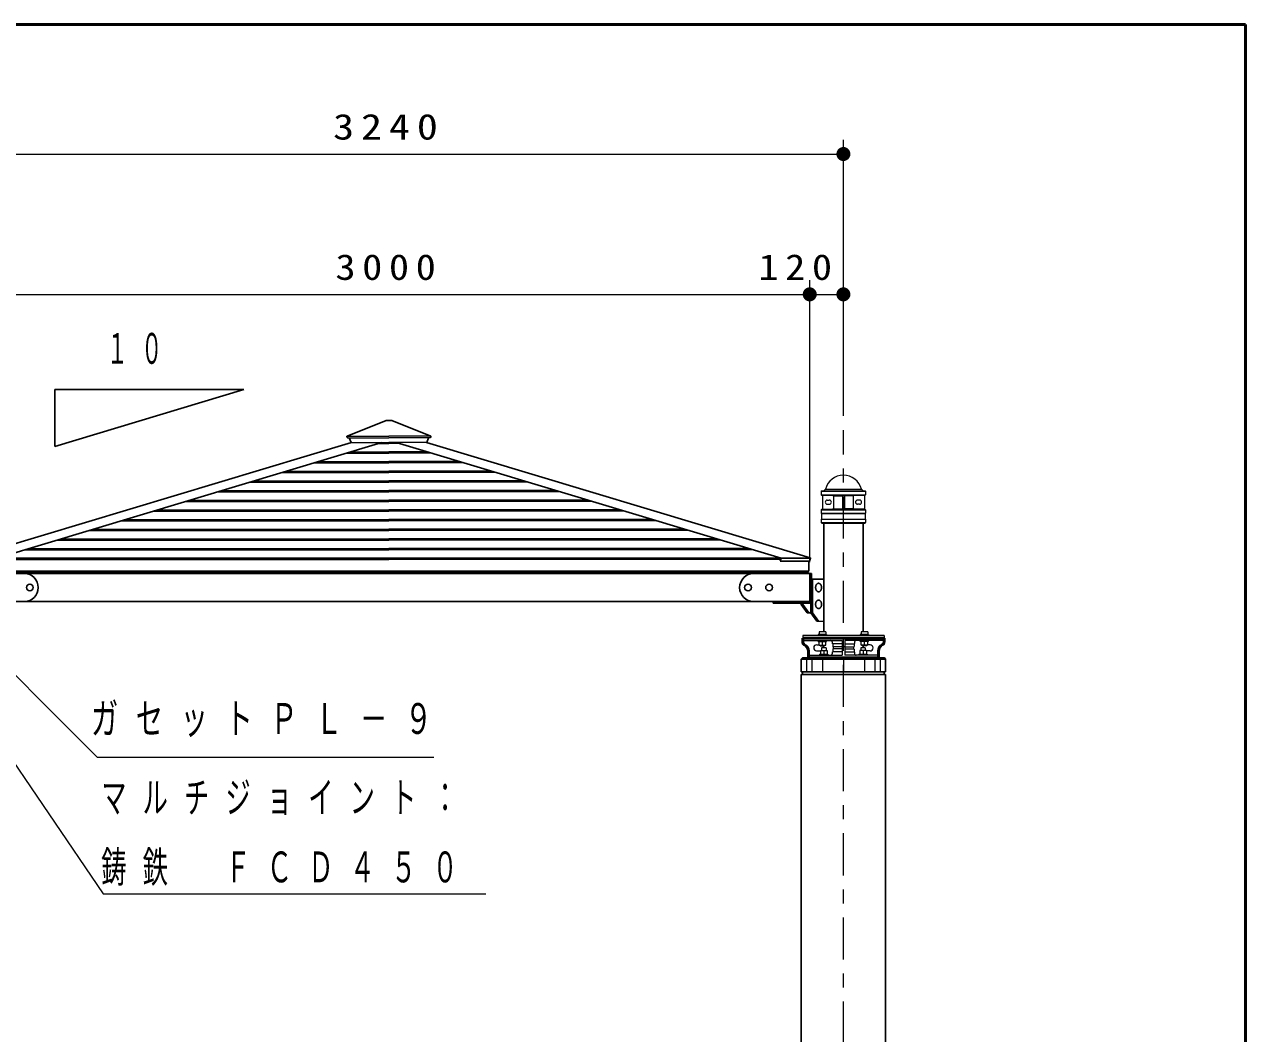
# Model space of a CAD drawing. Units: millimetres on the paper, scale 1:50. Extents: x -365 to 10, y -38 to 257.
# Drawn here: x -87.1 to 0, y 185.1 to 257 of the extents above; entities that cross this region are included whole.
import ezdxf

# ---------------------------------------------------------------- set-up
doc = ezdxf.new("R2010")
doc.units = ezdxf.units.MM
doc.linetypes.add('USER2', pattern=[6, 3, -1, 1, -1])
doc.layers.add('LY_1', color=7, linetype='Continuous', lineweight=13)
doc.layers.add('LY_2', color=7, linetype='Continuous', lineweight=13)
doc.styles.add('ＭＳ ゴシック', font='')
doc.styles.get('ＭＳ ゴシック').set_extended_font_data('MS Gothic')

# ---------------------------------------------------------------- blocks, each defined once
blk = doc.blocks.new('filled_dot')
at = {"color": 0, "linetype": 'Continuous', "lineweight": -2, "const_width": 1.25}
blk.add_lwpolyline([(-0.625, 0, 1), (0.625, 0, 1)], format="xyb", close=True, dxfattribs=at)

msp = doc.modelspace()

# ---------------------------------------------------------------- linework, layer by layer
at = {"layer": 'LY_1'}
for p, q in [((-28.672, 229.095), (-28.672, 248.764)), ((-93.472, 247.764), (-28.672, 247.764)), ((-31.072, 218.673), (-31.072, 238.764)), ((-91.072, 237.764), (-31.072, 237.764)), ((-34.837, 237.764), (-28.672, 237.764)), ((-30.252, 223.733), (-30.232, 223.753)), ((-30.232, 223.753), (-27.112, 223.753)), ((-30.07, 223.753), (-29.952, 223.871)), ((-29.952, 223.871), (-27.392, 223.871)), ((-27.274, 223.753), (-27.392, 223.871)), ((-27.112, 223.753), (-27.092, 223.733)), ((-30.252, 223.733), (-27.092, 223.733)), ((-30.252, 223.733), (-30.252, 223.473)), ((-30.252, 223.473), (-30.232, 223.453)), ((-30.252, 223.473), (-27.092, 223.473)), ((-30.232, 223.453), (-27.112, 223.453)), ((-30.232, 223.453), (-29.41, 223.417)), ((-30.172, 223.449), (-30.172, 222.457)), ((-29.822, 223.103), (-29.682, 223.103)), ((-29.372, 223.415), (-28.742, 223.415)), ((-29.372, 223.377), (-29.372, 222.528)), ((-28.742, 223.413), (-28.742, 222.493)), ((-27.972, 223.415), (-28.602, 223.415)), ((-28.602, 223.413), (-28.602, 222.493)), ((-27.972, 223.377), (-27.972, 222.528)), ((-27.112, 223.453), (-27.934, 223.417)), ((-27.522, 223.103), (-27.662, 223.103)), ((-27.172, 223.449), (-27.172, 222.457)), ((-27.112, 223.453), (-27.092, 223.473)), ((-27.092, 223.733), (-27.092, 223.473)), ((-30.212, 222.453), (-30.252, 222.413)), ((-30.252, 222.413), (-30.252, 222.173)), ((-30.252, 222.413), (-27.092, 222.413)), ((-30.252, 222.173), (-30.232, 222.153)), ((-30.252, 222.173), (-27.092, 222.173)), ((-30.232, 222.153), (-30.232, 221.753)), ((-30.232, 222.153), (-27.112, 222.153)), ((-30.212, 222.453), (-29.41, 222.488)), ((-30.212, 222.453), (-27.132, 222.453)), ((-29.822, 222.803), (-29.682, 222.803)), ((-29.372, 222.489), (-28.742, 222.489)), ((-27.972, 222.489), (-28.602, 222.489)), ((-27.132, 222.453), (-27.934, 222.488)), ((-27.522, 222.803), (-27.662, 222.803)), ((-27.132, 222.453), (-27.092, 222.413)), ((-27.092, 222.173), (-27.112, 222.153)), ((-27.112, 222.153), (-27.112, 221.753)), ((-27.092, 222.413), (-27.092, 222.173)), ((-30.232, 221.753), (-30.252, 221.733)), ((-30.252, 221.733), (-30.252, 221.493)), ((-30.252, 221.733), (-27.092, 221.733)), ((-30.252, 221.493), (-30.212, 221.453)), ((-30.252, 221.493), (-27.092, 221.493)), ((-30.232, 221.753), (-27.112, 221.753)), ((-30.212, 221.453), (-27.132, 221.453)), ((-27.092, 221.493), (-27.132, 221.453)), ((-27.112, 221.753), (-27.092, 221.733)), ((-27.092, 221.733), (-27.092, 221.493)), ((-30.569, 214.471), (-30.07, 214.471)), ((-25.772, 213.451), (-31.572, 213.451)), ((-31.572, 213.451), (-31.572, 213.271)), ((-30.472, 213.515), (-30.472, 213.451)), ((-29.872, 213.515), (-30.472, 213.515)), ((-29.932, 213.715), (-30.412, 213.715)), ((-30.412, 213.715), (-30.412, 213.515)), ((-29.932, 213.715), (-29.932, 213.515)), ((-29.872, 213.515), (-29.872, 213.451)), ((-27.472, 213.515), (-27.472, 213.451)), ((-26.872, 213.515), (-27.472, 213.515)), ((-27.412, 213.715), (-27.412, 213.515)), ((-26.932, 213.715), (-27.412, 213.715)), ((-26.932, 213.715), (-26.932, 213.515)), ((-26.872, 213.515), (-26.872, 213.451)), ((-25.772, 213.451), (-25.772, 213.271)), ((-31.572, 213.091), (-28.762, 213.091)), ((-30.572, 212.791), (-30.412, 212.791)), ((-30.472, 213.027), (-30.472, 213.091)), ((-30.472, 213.027), (-29.872, 213.027)), ((-30.412, 212.767), (-30.412, 213.027)), ((-30.412, 212.767), (-29.932, 212.767)), ((-30.332, 212.715), (-30.332, 212.767)), ((-30.332, 212.715), (-30.012, 212.715)), ((-29.912, 212.571), (-30.232, 212.571)), ((-30.232, 212.571), (-30.232, 212.375)), ((-30.172, 212.767), (-30.172, 213.027)), ((-30.012, 212.715), (-30.012, 212.767)), ((-29.932, 212.767), (-29.932, 213.027)), ((-29.912, 212.571), (-29.912, 212.375)), ((-29.872, 213.027), (-29.872, 213.091)), ((-29.472, 212.991), (-29.472, 212.871)), ((-29.432, 212.851), (-29.472, 212.871)), ((-28.762, 212.851), (-29.432, 212.851)), ((-29.432, 212.851), (-29.432, 212.671)), ((-29.392, 212.651), (-29.432, 212.671)), ((-29.432, 212.471), (-29.392, 212.491)), ((-29.432, 212.471), (-29.432, 212.291)), ((-28.762, 212.651), (-29.392, 212.651)), ((-29.392, 212.651), (-29.392, 212.491)), ((-28.762, 212.491), (-29.392, 212.491)), ((-28.762, 213.091), (-28.762, 212.051)), ((-28.622, 212.651), (-28.722, 212.651)), ((-28.582, 213.091), (-28.582, 212.051)), ((-25.772, 213.091), (-28.582, 213.091)), ((-28.582, 212.851), (-27.912, 212.851)), ((-28.582, 212.651), (-27.952, 212.651)), ((-28.582, 212.491), (-27.952, 212.491)), ((-27.952, 212.651), (-27.912, 212.671)), ((-27.952, 212.651), (-27.952, 212.491)), ((-27.912, 212.471), (-27.952, 212.491)), ((-27.912, 212.851), (-27.872, 212.871)), ((-27.912, 212.851), (-27.912, 212.671)), ((-27.912, 212.471), (-27.912, 212.291)), ((-27.872, 212.991), (-27.872, 212.871)), ((-27.472, 213.027), (-27.472, 213.091)), ((-26.872, 213.027), (-27.472, 213.027)), ((-27.432, 212.571), (-27.432, 212.375)), ((-27.112, 212.571), (-27.432, 212.571)), ((-27.412, 212.767), (-27.412, 213.027)), ((-26.932, 212.767), (-27.412, 212.767)), ((-27.332, 212.715), (-27.332, 212.767)), ((-27.012, 212.715), (-27.332, 212.715)), ((-27.172, 212.767), (-27.172, 213.027)), ((-27.112, 212.571), (-27.112, 212.375)), ((-27.012, 212.715), (-27.012, 212.767)), ((-26.932, 212.767), (-26.932, 213.027)), ((-26.772, 212.791), (-26.932, 212.791)), ((-26.872, 213.027), (-26.872, 213.091)), ((-31.297, 211.772), (-31.297, 210.871)), ((-31.172, 212.051), (-28.762, 212.051)), ((-30.922, 211.772), (-30.922, 210.871)), ((-30.572, 212.351), (-30.312, 212.351)), ((-30.372, 212.115), (-29.772, 212.115)), ((-30.372, 212.115), (-30.372, 212.051)), ((-30.312, 212.375), (-29.832, 212.375)), ((-30.312, 212.375), (-30.312, 212.115)), ((-30.172, 211.772), (-30.172, 210.871)), ((-30.072, 212.375), (-30.072, 212.115)), ((-29.832, 212.375), (-29.832, 212.115)), ((-29.772, 212.115), (-29.772, 212.051)), ((-29.472, 212.271), (-29.432, 212.291)), ((-29.472, 212.271), (-29.472, 212.151)), ((-28.762, 212.291), (-29.432, 212.291)), ((-28.672, 211.772), (-28.672, 210.871)), ((-28.582, 212.291), (-27.912, 212.291)), ((-26.172, 212.051), (-28.582, 212.051)), ((-27.872, 212.271), (-27.912, 212.291)), ((-27.872, 212.271), (-27.872, 212.151)), ((-27.572, 212.115), (-27.572, 212.051)), ((-27.572, 212.115), (-26.972, 212.115)), ((-27.032, 212.375), (-27.512, 212.375)), ((-27.512, 212.375), (-27.512, 212.115)), ((-27.272, 212.375), (-27.272, 212.115)), ((-27.172, 211.772), (-27.172, 210.871)), ((-27.032, 212.375), (-27.032, 212.115)), ((-26.772, 212.351), (-27.032, 212.351)), ((-26.972, 212.115), (-26.972, 212.051)), ((-26.422, 211.772), (-26.422, 210.871)), ((-26.047, 211.772), (-26.047, 210.871))]:
    msp.add_line(p, q, dxfattribs=at)
at = {"layer": 'LY_1', "lineweight": 25}
for p, q in [((-84.899, 230.976), (-84.899, 226.932)), ((-84.899, 230.976), (-71.419, 230.976)), ((-84.899, 226.932), (-71.419, 230.976)), ((-30.07, 221.453), (-30.07, 213.715)), ((-27.274, 213.715), (-27.274, 221.453)), ((-31.132, 218.041), (-31.132, 218.752)), ((-61.072, 218.041), (-91.012, 218.041)), ((-61.072, 218.041), (-31.132, 218.041)), ((-30.994, 215.071), (-30.994, 217.471)), ((-30.867, 215.071), (-30.867, 217.471)), ((-31.687, 215.671), (-31.687, 215.871)), ((-31.687, 215.671), (-31.56, 215.671)), ((-31.262, 215.071), (-31.687, 215.671)), ((-31.56, 215.671), (-31.56, 215.871)), ((-31.135, 215.071), (-31.56, 215.671)), ((-31.262, 215.071), (-30.867, 215.071)), ((-30.569, 214.471), (-30.994, 215.071)), ((-30.442, 214.471), (-30.867, 215.071))]:
    msp.add_line(p, q, dxfattribs=at)
at = {"layer": 'LY_1', "color": 2, "lineweight": 25}
for p, q in [((-64.053, 227.663), (-61.271, 228.771)), ((-61.271, 228.771), (-61.072, 228.771)), ((-60.873, 228.771), (-61.072, 228.771)), ((-58.09, 227.663), (-60.873, 228.771)), ((-64.064, 227.637), (-64.035, 227.563)), ((-63.901, 227.55), (-63.765, 227.21)), ((-58.243, 227.55), (-58.379, 227.21)), ((-58.079, 227.637), (-58.109, 227.563)), ((-31.072, 217.471), (-30.07, 217.471))]:
    msp.add_line(p, q, dxfattribs=at)
at = {"layer": 'LY_1', "color": 2}
for p, q in [((-64.062, 227.656), (-61.072, 227.656)), ((-64.016, 227.55), (-61.072, 227.55)), ((-58.081, 227.656), (-61.072, 227.656)), ((-58.127, 227.55), (-61.072, 227.55)), ((-63.747, 227.197), (-61.072, 227.197)), ((-58.397, 227.197), (-61.072, 227.197))]:
    msp.add_line(p, q, dxfattribs=at)
at = {"layer": 'LY_1', "linetype": 'USER2'}
msp.add_line((-28.672, 160.357), (-28.672, 228.095), dxfattribs=at)
at = {"layer": 'LY_1', "color": 131, "lineweight": 25}
for p, q in [((-63.743, 227.197), (-91.096, 218.991)), ((-61.577, 227.197), (-89.033, 218.961)), ((-60.566, 227.197), (-33.111, 218.961)), ((-58.401, 227.197), (-31.048, 218.991)), ((-33.173, 218.752), (-33.111, 218.961)), ((-31.086, 218.752), (-33.173, 218.752)), ((-31.086, 218.752), (-31.026, 218.951)), ((-90.992, 217.871), (-61.072, 217.871)), ((-61.072, 217.935), (-90.972, 217.935)), ((-61.072, 217.935), (-31.172, 217.935)), ((-31.152, 217.871), (-61.072, 217.871)), ((-32.108, 218.041), (-32.108, 217.991)), ((-31.252, 217.871), (-32.092, 217.871)), ((-32.052, 217.871), (-31.172, 217.871)), ((-31.172, 217.871), (-31.172, 217.935)), ((-31.072, 215.951), (-31.072, 217.791)), ((-31.072, 215.871), (-31.072, 217.471)), ((-90.992, 215.871), (-61.072, 215.871)), ((-31.152, 215.871), (-61.072, 215.871)), ((-31.687, 215.871), (-31.072, 215.871))]:
    msp.add_line(p, q, dxfattribs=at)
at = {"layer": 'LY_1', "color": 12}
for p, q in [((-64.061, 226.452), (-61.072, 226.452)), ((-63.746, 226.547), (-61.072, 226.547)), ((-61.762, 227.142), (-61.072, 227.142)), ((-60.382, 227.142), (-61.072, 227.142)), ((-58.398, 226.547), (-61.072, 226.547)), ((-58.083, 226.452), (-61.072, 226.452)), ((-66.359, 225.763), (-61.072, 225.763)), ((-66.045, 225.857), (-61.072, 225.857)), ((-56.099, 225.857), (-61.072, 225.857)), ((-55.784, 225.763), (-61.072, 225.763)), ((-68.658, 225.073), (-61.072, 225.073)), ((-68.344, 225.167), (-61.072, 225.167)), ((-53.8, 225.167), (-61.072, 225.167)), ((-53.486, 225.073), (-61.072, 225.073)), ((-72.941, 223.788), (-61.072, 223.788)), ((-70.957, 224.383), (-61.072, 224.383)), ((-70.642, 224.478), (-61.072, 224.478)), ((-51.501, 224.478), (-61.072, 224.478)), ((-51.187, 224.383), (-61.072, 224.383)), ((-49.202, 223.788), (-61.072, 223.788)), ((-75.554, 223.004), (-61.072, 223.004)), ((-75.24, 223.098), (-61.072, 223.098)), ((-73.256, 223.694), (-61.072, 223.694)), ((-48.888, 223.694), (-61.072, 223.694)), ((-46.904, 223.098), (-61.072, 223.098)), ((-46.589, 223.004), (-61.072, 223.004)), ((-77.853, 222.314), (-61.072, 222.314)), ((-77.539, 222.409), (-61.072, 222.409)), ((-44.605, 222.409), (-61.072, 222.409)), ((-44.291, 222.314), (-61.072, 222.314)), ((-80.152, 221.625), (-61.072, 221.625)), ((-79.838, 221.719), (-61.072, 221.719)), ((-42.306, 221.719), (-61.072, 221.719)), ((-41.992, 221.625), (-61.072, 221.625)), ((-84.435, 220.34), (-61.072, 220.34)), ((-82.451, 220.935), (-61.072, 220.935)), ((-82.136, 221.029), (-61.072, 221.029)), ((-40.007, 221.029), (-61.072, 221.029)), ((-39.693, 220.935), (-61.072, 220.935)), ((-37.709, 220.34), (-61.072, 220.34)), ((-87.048, 219.556), (-61.072, 219.556)), ((-86.734, 219.65), (-61.072, 219.65)), ((-84.75, 220.246), (-61.072, 220.246)), ((-37.394, 220.246), (-61.072, 220.246)), ((-35.41, 219.65), (-61.072, 219.65)), ((-35.095, 219.556), (-61.072, 219.556))]:
    msp.add_line(p, q, dxfattribs=at)
at = {"layer": 'LY_1', "color": 4, "lineweight": 25}
for p, q in [((-61.072, 218.961), (-91.072, 218.961)), ((-61.072, 218.961), (-31.072, 218.961)), ((-31.587, 211.871), (-31.672, 211.771)), ((-25.672, 211.772), (-31.672, 211.772)), ((-31.672, 211.77), (-31.672, 210.871)), ((-25.758, 211.871), (-31.586, 211.871)), ((-25.757, 211.872), (-25.671, 211.772)), ((-25.672, 211.77), (-25.672, 210.871)), ((-31.672, 210.871), (-25.672, 210.871)), ((-31.586, 210.871), (-31.586, 210.671)), ((-25.758, 210.871), (-25.758, 210.671)), ((-31.672, 210.671), (-31.672, 167.071)), ((-31.672, 210.671), (-25.672, 210.671)), ((-25.672, 210.671), (-25.672, 167.071))]:
    msp.add_line(p, q, dxfattribs=at)
at = {"layer": 'LY_1', "color": 4}
for p in [(-89.004, 218.866), (-33.139, 218.866)]:
    msp.add_line(p, (-61.072, 218.866), dxfattribs=at)
at = {"layer": 'LY_1', "color": 40, "lineweight": 25}
for p, q in [((-35.072, 217.871), (-30.952, 217.871)), ((-30.952, 215.751), (-30.952, 217.871)), ((-35.072, 215.871), (-30.952, 215.871)), ((-33.672, 215.751), (-33.672, 215.871)), ((-30.952, 215.751), (-33.672, 215.751))]:
    msp.add_line(p, q, dxfattribs=at)
at = {"layer": 'LY_1', "color": 140, "lineweight": 50}
for p, q in [((-31.572, 213.271), (-31.572, 212.987)), ((-31.572, 213.271), (-25.772, 213.271)), ((-25.772, 213.271), (-25.772, 212.987)), ((-31.172, 212.331), (-31.172, 211.871)), ((-31.172, 211.871), (-26.172, 211.871)), ((-26.172, 212.331), (-26.172, 211.871))]:
    msp.add_line(p, q, dxfattribs=at)
at = {"layer": 'LY_1', "lineweight": 25}
for points in [[(-30.442, 217.171), (-30.461, 217.17), (-30.479, 217.166), (-30.497, 217.16), (-30.515, 217.153), (-30.532, 217.143), (-30.548, 217.13), (-30.564, 217.116), (-30.579, 217.1), (-30.592, 217.083), (-30.605, 217.064), (-30.616, 217.043), (-30.626, 217.021), (-30.635, 216.997), (-30.642, 216.973), (-30.647, 216.948), (-30.651, 216.923), (-30.654, 216.897), (-30.655, 216.871), (-30.654, 216.845), (-30.651, 216.819), (-30.647, 216.793), (-30.642, 216.768), (-30.635, 216.744), (-30.626, 216.721), (-30.616, 216.699), (-30.605, 216.678), (-30.592, 216.659), (-30.579, 216.641), (-30.564, 216.625), (-30.548, 216.611), (-30.532, 216.599), (-30.515, 216.589), (-30.497, 216.581), (-30.479, 216.575), (-30.461, 216.572), (-30.442, 216.571), (-30.424, 216.572), (-30.406, 216.575), (-30.387, 216.581), (-30.37, 216.589), (-30.353, 216.599), (-30.336, 216.611), (-30.321, 216.625), (-30.306, 216.641), (-30.292, 216.659), (-30.28, 216.678), (-30.269, 216.699), (-30.259, 216.721), (-30.25, 216.744), (-30.243, 216.768), (-30.237, 216.793), (-30.233, 216.819), (-30.231, 216.845), (-30.23, 216.871), (-30.231, 216.897), (-30.233, 216.923), (-30.237, 216.948), (-30.243, 216.973), (-30.25, 216.997), (-30.259, 217.021), (-30.269, 217.043), (-30.28, 217.064), (-30.292, 217.083), (-30.306, 217.1), (-30.321, 217.116), (-30.336, 217.13), (-30.353, 217.143), (-30.37, 217.153), (-30.387, 217.16), (-30.406, 217.166), (-30.424, 217.17)], [(-30.442, 215.971), (-30.461, 215.97), (-30.479, 215.966), (-30.497, 215.96), (-30.515, 215.953), (-30.532, 215.943), (-30.548, 215.93), (-30.564, 215.916), (-30.579, 215.9), (-30.592, 215.883), (-30.605, 215.864), (-30.616, 215.843), (-30.626, 215.821), (-30.635, 215.797), (-30.642, 215.773), (-30.647, 215.748), (-30.651, 215.723), (-30.654, 215.697), (-30.655, 215.671), (-30.654, 215.645), (-30.651, 215.619), (-30.647, 215.593), (-30.642, 215.568), (-30.635, 215.544), (-30.626, 215.521), (-30.616, 215.499), (-30.605, 215.478), (-30.592, 215.459), (-30.579, 215.441), (-30.564, 215.425), (-30.548, 215.411), (-30.532, 215.399), (-30.515, 215.389), (-30.497, 215.381), (-30.479, 215.375), (-30.461, 215.372), (-30.442, 215.371), (-30.424, 215.372), (-30.406, 215.375), (-30.387, 215.381), (-30.37, 215.389), (-30.353, 215.399), (-30.336, 215.411), (-30.321, 215.425), (-30.306, 215.441), (-30.292, 215.459), (-30.28, 215.478), (-30.269, 215.499), (-30.259, 215.521), (-30.25, 215.544), (-30.243, 215.568), (-30.237, 215.593), (-30.233, 215.619), (-30.231, 215.645), (-30.23, 215.671), (-30.231, 215.697), (-30.233, 215.723), (-30.237, 215.748), (-30.243, 215.773), (-30.25, 215.797), (-30.259, 215.821), (-30.269, 215.843), (-30.28, 215.864), (-30.292, 215.883), (-30.306, 215.9), (-30.321, 215.916), (-30.336, 215.93), (-30.353, 215.943), (-30.37, 215.953), (-30.387, 215.96), (-30.406, 215.966), (-30.424, 215.97)]]:
    msp.add_lwpolyline(points, close=True, dxfattribs=at)
at = {"layer": 'LY_1'}
for points in [[(-91.666, 214.577), (-81.865, 204.776), (-57.865, 204.776)], [(-93.095, 212.135), (-81.454, 195.034), (-54.167, 195.034)]]:
    msp.add_lwpolyline(points, dxfattribs=at)
at = {"layer": 'LY_1', "color": 40, "lineweight": 25}
for centre in [(-86.672, 216.871), (-35.472, 216.871), (-33.972, 216.871)]:
    msp.add_circle(centre, 0.24, dxfattribs=at)
at = {"layer": 'LY_1', "color": 2, "lineweight": 25}
for centre, start, end in [((-64.046, 227.645), 111.7, 201.7), ((-64.016, 227.57), 201.7, 270), ((-58.127, 227.57), 270, 338.3), ((-58.098, 227.645), 338.3, 68.3), ((-63.747, 227.217), 196.7, 270), ((-58.397, 227.217), 270, 343.3)]:
    msp.add_arc(centre, 0.02, start, end, dxfattribs=at)
at = {"layer": 'LY_1'}
for centre, radius, start, end in [((-28.672, 223.551), 1.319, 14.00253, 165.99746), ((-29.822, 222.953), 0.15, 90, 270), ((-29.682, 222.953), 0.15, 270, 90), ((-29.412, 223.377), 0.04, 0, 87.5), ((-28.782, 223.413), 0.04, 0, 90), ((-28.562, 223.413), 0.04, 90, 180), ((-27.932, 223.377), 0.04, 92.5, 180), ((-27.662, 222.953), 0.15, 90, 270), ((-27.522, 222.953), 0.15, 270, 90), ((-29.412, 222.528), 0.04, 272.5, 0), ((-28.782, 222.493), 0.04, 270, 0), ((-28.562, 222.493), 0.04, 180, 270), ((-27.932, 222.528), 0.04, 180, 267.5), ((-30.572, 212.571), 0.22, 90.00001, 267.3386), ((-30.272, 212.571), 0.22, 0.00016, 40.88696), ((-29.572, 212.991), 0.1, 0, 90), ((-27.772, 212.991), 0.1, 89.99999, 180), ((-27.072, 212.571), 0.22, 139.11303, 179.99984), ((-26.772, 212.571), 0.22, 270, 90), ((-29.572, 212.151), 0.1, 270, 0), ((-27.772, 212.151), 0.1, 179.99999, 270)]:
    msp.add_arc(centre, radius, start, end, dxfattribs=at)
at = {"layer": 'LY_1', "color": 131, "lineweight": 25}
for centre, radius, start, end in [((-31.057, 218.961), 0.032, 343.30076, 73.30076), ((-32.052, 217.991), 0.056, 180, 270), ((-31.152, 217.791), 0.08, 0, 90), ((-31.152, 215.951), 0.08, 270, 0)]:
    msp.add_arc(centre, radius, start, end, dxfattribs=at)
at = {"layer": 'LY_1', "color": 40, "lineweight": 25}
for centre, start, end in [((-87.072, 216.871), 270, 90), ((-35.072, 216.871), 90, 270)]:
    msp.add_arc(centre, 1, start, end, dxfattribs=at)
at = {"layer": 'LY_1', "color": 140, "lineweight": 50}
for centre, radius, start, end in [((-31.372, 212.987), 0.2, 180, 242.74229), ((-31.71, 212.331), 0.538, 0, 62.74229), ((-25.634, 212.331), 0.538, 117.25771, 179.99999), ((-25.972, 212.987), 0.2, 297.25771, 0)]:
    msp.add_arc(centre, radius, start, end, dxfattribs=at)
at = {"layer": 'LY_2', "lineweight": 50}
for p, q in [((0, 257), (-365, 257)), ((0, 0), (0, 257))]:
    msp.add_line(p, q, dxfattribs=at)

# ---------------------------------------------------------------- block references
at = {"layer": 'LY_1', "xscale": 0.4, "yscale": 0.4, "rotation": 180}
for p in [(-28.672, 247.764), (-31.072, 237.764), (-28.672, 237.764)]:
    msp.add_blockref('filled_dot', p, dxfattribs=at)
at = {"layer": 'LY_1', "xscale": 0.4, "yscale": 0.4}
msp.add_blockref('filled_dot', (-31.072, 237.764), dxfattribs=at)

# ---------------------------------------------------------------- texts
at = {"layer": 'LY_1', "style": 'ＭＳ ゴシック'}
for s, insert, char_height, attachment_point in [('\\T1.33;\\W1.2;3240', (-61.072, 248.764), 1.833, 8), ('\\T1.33;\\W1.15;3000', (-61.072, 238.764), 1.833, 8), ('\\T1.33;\\W1.15;120', (-31.869, 238.764), 1.833, 8), ('\\T1.64;\\W0.5;１０', (-78.732, 233.896), 2.199, 5), ('\\T1.64;\\W0.65;ガセットＰＬ－９', (-82.32, 207.426), 2.199, 4), ('\\T1.64;\\W0.6;マルチジョイント：', (-81.583, 201.834), 2.199, 4), ('\\T1.64;\\W0.6;鋳鉄\u3000ＦＣＤ４５０', (-81.583, 196.834), 2.199, 4)]:
    msp.add_mtext(s, dxfattribs=dict(at, insert=insert, char_height=char_height, attachment_point=attachment_point))

doc.saveas('drawing.dxf')
